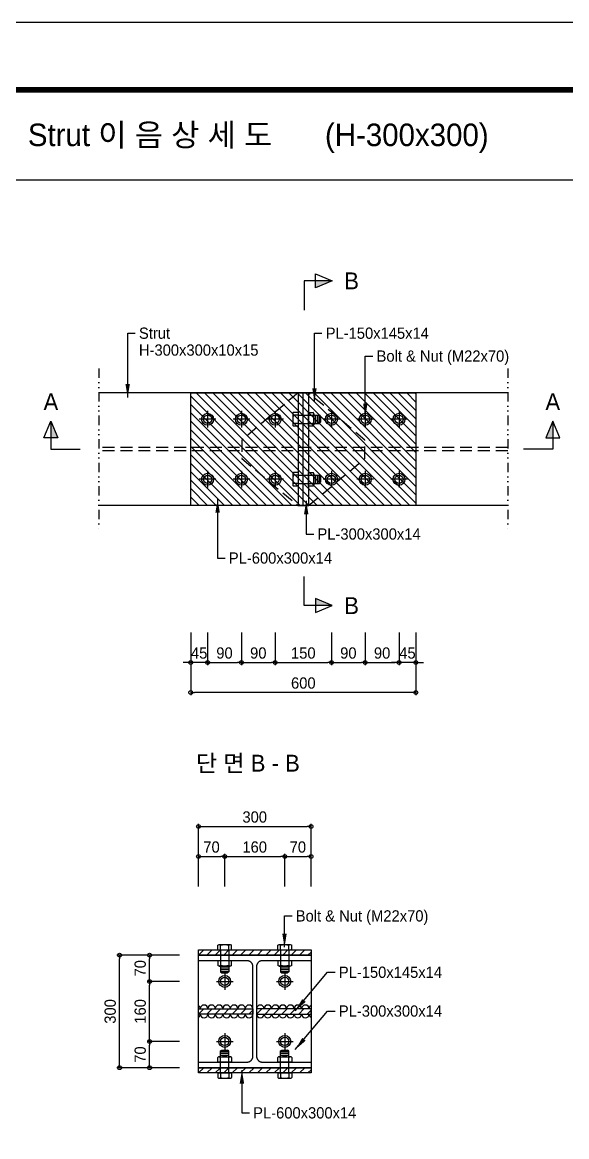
# Model space of a CAD drawing. Header units: millimetres. Extents: x 1073475 to 2890243, y -1340830 to -367733.
# Drawn here: x 2717696 to 2719147, y -370703 to -367733 of the extents above; entities that cross this region are included whole.
import ezdxf
from ezdxf.enums import TextEntityAlignment as Align

# ---------------------------------------------------------------- set-up
doc = ezdxf.new("R2010")
doc.units = ezdxf.units.MM
doc.header["$LTSCALE"] = 50
doc.header["$PDMODE"] = 3
doc.header["$PDSIZE"] = 100
doc.linetypes.add('DIVIDE', pattern=[1.25, 0.5, -0.25, 0, -0.25, 0, -0.25])
doc.linetypes.add('HIDDEN', pattern=[9.525, 6.35, -3.175])
doc.layers.get('Defpoints').update_dxf_attribs({"color": 151})
for name, color, linetype in [('11', 11, 'Continuous'), ('C-BN', 1, 'Continuous'), ('C-BOLT', 1, 'Continuous'), ('C-CEN-DI', 1, 'DIVIDE'), ('C-DIM', 7, 'Continuous'), ('C-li', 41, 'Continuous'), ('C-PILE', 3, 'Continuous'), ('C-PLATE', 135, 'Continuous'), ('C-ST-CEN', 1, 'HIDDEN'), ('C-STRUT', 3, 'Continuous'), ('C-TT', 9, 'Continuous'), ('C-WELDING', 41, 'Continuous'), ('C-단면', 7, 'Continuous'), ('TEX', 3, 'Continuous'), ('TEXT', 3, 'Continuous'), ('TITLE-2', 3, 'Continuous')]:
    doc.layers.add(name, color=color, linetype=linetype)
doc.styles.add('RXHG', font='arial.ttf')
doc.styles.add('돋움', font='')
doc.styles.get('돋움').set_extended_font_data('Dotum')
doc.dimstyles.new('SAM-LE-LE-상', dxfattribs={"dimscale": 0.1, "dimtxt": 300, "dimasz": 360, "dimexe": 70, "dimexo": 0, "dimgap": 100, "dimtad": 1, "dimdec": 0, "dimzin": 0, "dimdsep": 46, "dimlunit": 6, "dimtxsty": '돋움', "dimblk": 'NONE', "dimcen": 100, "dimclrd": 8, "dimclre": 8, "dimclrt": 256, "dimadec": 0, "dimazin": 0, "dimtfac": 1, "dimtdec": 0, "dimtix": 1, "dimtmove": 2, "dimatfit": 3, "dimfxl": 70, "dimtolj": 1, "dimtzin": 0, "dimlwd": -1, "dimlwe": -1, "dimarcsym": 0})
doc.dimstyles.new('SAM-상', dxfattribs={"dimscale": 0.1, "dimtxt": 300, "dimasz": 100, "dimexe": 70, "dimexo": 0, "dimgap": 100, "dimtad": 1, "dimdec": 0, "dimzin": 0, "dimdsep": 46, "dimlunit": 6, "dimtxsty": '돋움', "dimblk": 'ORIGIN', "dimcen": 100, "dimclrd": 8, "dimclre": 8, "dimclrt": 1, "dimadec": 0, "dimazin": 0, "dimtfac": 1, "dimtdec": 0, "dimtix": 1, "dimtmove": 2, "dimatfit": 3, "dimfxl": 70, "dimtolj": 1, "dimtzin": 0, "dimlwd": -1, "dimlwe": -1, "dimarcsym": 0})

# ---------------------------------------------------------------- blocks, each defined once
blk = doc.blocks.new('dbox')
at = {"layer": '11'}
blk.add_line((4288, 57600), (81088, 57600), dxfattribs=at)
at = {"layer": '11', "const_width": 150}
blk.add_lwpolyline([(81088, 1800), (4288, 1800), (4288, 57600), (81088, 57600)], close=True, dxfattribs=at)
at = {"layer": 'TEXT', "color": 7}
blk.add_line((0, 59400), (84100, 59400), dxfattribs=at)
at = {"layer": 'TEX', "color": 6, "linetype": 'Continuous', "style": 'RXHG', "width": 1}
for tag, p in [('일자', (76628, 15972)), ('축척', (76628, 13925)), ('설계번호', (76684, 12170))]:
    blk.add_attdef(tag, p, '', height=300, dxfattribs=at)
at = {"layer": 'TEX', "color": 7, "linetype": 'Continuous', "style": 'RXHG', "width": 1}
blk.add_attdef('파일명', (81840, 4453), '', height=300, rotation=90, dxfattribs=at)
at = {"layer": 'TEX', "linetype": 'Continuous', "style": 'RXHG', "width": 1}
for tag, p in [('도면명-1', (77799, 3389)), ('도면명-2', (77799, 2662))]:
    blk.add_attdef(tag, text='', height=400, dxfattribs=at).set_placement(p, align=Align.CENTER)
blk = doc.blocks.new('_Origin')
at = {"color": 0, "linetype": 'ByBlock', "lineweight": -2}
blk.add_line((0, 0), (-1, 0), dxfattribs=at)
blk.add_circle((0, 0), 0.5, dxfattribs=at)
blk = doc.blocks.new('*D346')
at = {"layer": 'C-DIM', "color": 8, "transparency": 16777216}
for p, q in [((2718699.9, -369359.5), (2718699.9, -369446.5)), ((2718744.9, -369359.5), (2718744.9, -369446.5)), ((2718689.9, -369439.5), (2718679.9, -369439.5)), ((2718744.9, -369439.5), (2718699.9, -369439.5)), ((2718754.9, -369439.5), (2718764.9, -369439.5))]:
    blk.add_line(p, q, dxfattribs=at)
at = {"layer": 'Defpoints', "color": 0, "transparency": 16777216}
for p in [(2718699.9, -369359.5), (2718744.9, -369359.5), (2718699.9, -369439.5)]:
    blk.add_point(p, dxfattribs=at)
at = {"layer": 'C-DIM', "color": 8, "transparency": 16777216, "xscale": 10, "yscale": 10, "zscale": 10}
blk.add_blockref('_Origin', (2718699.9, -369439.5), dxfattribs=at)
at = {"layer": 'C-DIM', "color": 8, "transparency": 16777216, "xscale": 10, "yscale": 10, "zscale": 10, "rotation": 180}
blk.add_blockref('_Origin', (2718744.9, -369439.5), dxfattribs=at)
at = {"layer": 'C-DIM', "color": 1, "transparency": 16777216, "insert": (2718722.4, -369414.4), "char_height": 30, "attachment_point": 5, "style": '돋움'}
blk.add_mtext('\\A1;45', dxfattribs=at)
blk = doc.blocks.new('*D347')
at = {"layer": 'C-DIM', "color": 8, "transparency": 16777216}
for p, q in [((2718144.9, -369359.5), (2718144.9, -369446.5)), ((2718189.9, -369359.5), (2718189.9, -369446.5)), ((2718134.9, -369439.5), (2718124.9, -369439.5)), ((2718189.9, -369439.5), (2718144.9, -369439.5)), ((2718199.9, -369439.5), (2718209.9, -369439.5))]:
    blk.add_line(p, q, dxfattribs=at)
at = {"layer": 'Defpoints', "color": 0, "transparency": 16777216}
for p in [(2718144.9, -369359.5), (2718189.9, -369359.5), (2718144.9, -369439.5)]:
    blk.add_point(p, dxfattribs=at)
at = {"layer": 'C-DIM', "color": 8, "transparency": 16777216, "xscale": 10, "yscale": 10, "zscale": 10}
blk.add_blockref('_Origin', (2718144.9, -369439.5), dxfattribs=at)
at = {"layer": 'C-DIM', "color": 8, "transparency": 16777216, "xscale": 10, "yscale": 10, "zscale": 10, "rotation": 180}
blk.add_blockref('_Origin', (2718189.9, -369439.5), dxfattribs=at)
at = {"layer": 'C-DIM', "color": 1, "transparency": 16777216, "insert": (2718167.4, -369414.4), "char_height": 30, "attachment_point": 5, "style": '돋움'}
blk.add_mtext('\\A1;45', dxfattribs=at)
blk = doc.blocks.new('*D348')
at = {"layer": 'C-DIM', "color": 8, "transparency": 16777216}
for p, q in [((2718144.9, -369439.5), (2718144.9, -369526.5)), ((2718744.9, -369439.5), (2718744.9, -369526.5)), ((2718734.9, -369519.5), (2718154.9, -369519.5))]:
    blk.add_line(p, q, dxfattribs=at)
at = {"layer": 'Defpoints', "color": 0, "transparency": 16777216}
for p in [(2718144.9, -369439.5), (2718744.9, -369439.5), (2718144.9, -369519.5)]:
    blk.add_point(p, dxfattribs=at)
at = {"layer": 'C-DIM', "color": 8, "transparency": 16777216, "xscale": 10, "yscale": 10, "zscale": 10, "rotation": 180}
blk.add_blockref('_Origin', (2718144.9, -369519.5), dxfattribs=at)
at = {"layer": 'C-DIM', "color": 8, "transparency": 16777216, "xscale": 10, "yscale": 10, "zscale": 10}
blk.add_blockref('_Origin', (2718744.9, -369519.5), dxfattribs=at)
at = {"layer": 'C-DIM', "color": 1, "transparency": 16777216, "insert": (2718444.9, -369494.4), "char_height": 30, "attachment_point": 5, "style": '돋움'}
blk.add_mtext('\\A1;600', dxfattribs=at)
blk = doc.blocks.new('*D349')
at = {"layer": 'C-DIM', "color": 8, "transparency": 16777216}
for p, q in [((2718189.9, -369359.5), (2718189.9, -369446.5)), ((2718279.9, -369359.5), (2718279.9, -369446.5)), ((2718199.9, -369439.5), (2718269.9, -369439.5))]:
    blk.add_line(p, q, dxfattribs=at)
at = {"layer": 'Defpoints', "color": 0, "transparency": 16777216}
for p in [(2718189.9, -369359.5), (2718279.9, -369359.5), (2718279.9, -369439.5)]:
    blk.add_point(p, dxfattribs=at)
at = {"layer": 'C-DIM', "color": 8, "transparency": 16777216, "xscale": 10, "yscale": 10, "zscale": 10, "rotation": 180}
blk.add_blockref('_Origin', (2718189.9, -369439.5), dxfattribs=at)
at = {"layer": 'C-DIM', "color": 8, "transparency": 16777216, "xscale": 10, "yscale": 10, "zscale": 10}
blk.add_blockref('_Origin', (2718279.9, -369439.5), dxfattribs=at)
at = {"layer": 'C-DIM', "color": 1, "transparency": 16777216, "insert": (2718234.9, -369414.4), "char_height": 30, "attachment_point": 5, "style": '돋움'}
blk.add_mtext('\\A1;90', dxfattribs=at)
blk = doc.blocks.new('*D350')
at = {"layer": 'C-DIM', "color": 8, "transparency": 16777216}
for p, q in [((2718279.9, -369359.5), (2718279.9, -369446.5)), ((2718369.9, -369359.5), (2718369.9, -369446.5)), ((2718289.9, -369439.5), (2718359.9, -369439.5))]:
    blk.add_line(p, q, dxfattribs=at)
at = {"layer": 'Defpoints', "color": 0, "transparency": 16777216}
for p in [(2718279.9, -369359.5), (2718369.9, -369359.5), (2718369.9, -369439.5)]:
    blk.add_point(p, dxfattribs=at)
at = {"layer": 'C-DIM', "color": 8, "transparency": 16777216, "xscale": 10, "yscale": 10, "zscale": 10, "rotation": 180}
blk.add_blockref('_Origin', (2718279.9, -369439.5), dxfattribs=at)
at = {"layer": 'C-DIM', "color": 8, "transparency": 16777216, "xscale": 10, "yscale": 10, "zscale": 10}
blk.add_blockref('_Origin', (2718369.9, -369439.5), dxfattribs=at)
at = {"layer": 'C-DIM', "color": 1, "transparency": 16777216, "insert": (2718324.9, -369414.4), "char_height": 30, "attachment_point": 5, "style": '돋움'}
blk.add_mtext('\\A1;90', dxfattribs=at)
blk = doc.blocks.new('*D351')
at = {"layer": 'C-DIM', "color": 8, "transparency": 16777216}
for p, q in [((2718369.9, -369359.5), (2718369.9, -369446.5)), ((2718519.9, -369359.5), (2718519.9, -369446.5)), ((2718379.9, -369439.5), (2718509.9, -369439.5))]:
    blk.add_line(p, q, dxfattribs=at)
at = {"layer": 'Defpoints', "color": 0, "transparency": 16777216}
for p in [(2718369.9, -369359.5), (2718519.9, -369359.5), (2718519.9, -369439.5)]:
    blk.add_point(p, dxfattribs=at)
at = {"layer": 'C-DIM', "color": 8, "transparency": 16777216, "xscale": 10, "yscale": 10, "zscale": 10, "rotation": 180}
blk.add_blockref('_Origin', (2718369.9, -369439.5), dxfattribs=at)
at = {"layer": 'C-DIM', "color": 8, "transparency": 16777216, "xscale": 10, "yscale": 10, "zscale": 10}
blk.add_blockref('_Origin', (2718519.9, -369439.5), dxfattribs=at)
at = {"layer": 'C-DIM', "color": 1, "transparency": 16777216, "insert": (2718444.9, -369414.4), "char_height": 30, "attachment_point": 5, "style": '돋움'}
blk.add_mtext('\\A1;150', dxfattribs=at)
blk = doc.blocks.new('*D352')
at = {"layer": 'C-DIM', "color": 8, "transparency": 16777216}
for p, q in [((2718519.9, -369359.5), (2718519.9, -369446.5)), ((2718609.9, -369359.5), (2718609.9, -369446.5)), ((2718529.9, -369439.5), (2718599.9, -369439.5))]:
    blk.add_line(p, q, dxfattribs=at)
at = {"layer": 'Defpoints', "color": 0, "transparency": 16777216}
for p in [(2718519.9, -369359.5), (2718609.9, -369359.5), (2718609.9, -369439.5)]:
    blk.add_point(p, dxfattribs=at)
at = {"layer": 'C-DIM', "color": 8, "transparency": 16777216, "xscale": 10, "yscale": 10, "zscale": 10, "rotation": 180}
blk.add_blockref('_Origin', (2718519.9, -369439.5), dxfattribs=at)
at = {"layer": 'C-DIM', "color": 8, "transparency": 16777216, "xscale": 10, "yscale": 10, "zscale": 10}
blk.add_blockref('_Origin', (2718609.9, -369439.5), dxfattribs=at)
at = {"layer": 'C-DIM', "color": 1, "transparency": 16777216, "insert": (2718564.9, -369414.4), "char_height": 30, "attachment_point": 5, "style": '돋움'}
blk.add_mtext('\\A1;90', dxfattribs=at)
blk = doc.blocks.new('*D353')
at = {"layer": 'C-DIM', "color": 8, "transparency": 16777216}
for p, q in [((2718609.9, -369359.5), (2718609.9, -369446.5)), ((2718699.9, -369359.5), (2718699.9, -369446.5)), ((2718619.9, -369439.5), (2718689.9, -369439.5))]:
    blk.add_line(p, q, dxfattribs=at)
at = {"layer": 'Defpoints', "color": 0, "transparency": 16777216}
for p in [(2718609.9, -369359.5), (2718699.9, -369359.5), (2718699.9, -369439.5)]:
    blk.add_point(p, dxfattribs=at)
at = {"layer": 'C-DIM', "color": 8, "transparency": 16777216, "xscale": 10, "yscale": 10, "zscale": 10, "rotation": 180}
blk.add_blockref('_Origin', (2718609.9, -369439.5), dxfattribs=at)
at = {"layer": 'C-DIM', "color": 8, "transparency": 16777216, "xscale": 10, "yscale": 10, "zscale": 10}
blk.add_blockref('_Origin', (2718699.9, -369439.5), dxfattribs=at)
at = {"layer": 'C-DIM', "color": 1, "transparency": 16777216, "insert": (2718654.9, -369414.4), "char_height": 30, "attachment_point": 5, "style": '돋움'}
blk.add_mtext('\\A1;90', dxfattribs=at)
blk = doc.blocks.new('A$C1F5C7D38')
at = {"layer": 'C-BN'}
for p, q in [((-14.1, 14.7), (-14.1, -14.8)), ((0, 10.9), (-14.1, 10.9)), ((0, 18.4), (-12.3, 18.4)), ((0, 18.4), (0, -18.4)), ((28, -18.6), (28, 18.4)), ((28, 18.4), (40.3, 18.4)), ((28, 10.9), (57.5, 10.9)), ((42.1, 14.7), (42.1, -14.8)), ((46.5, 10.9), (46.5, -11.1)), ((51.5, 10.9), (51.5, -11.1)), ((56.5, 10.9), (56.5, -11.1)), ((57.5, 10.9), (60, 7.4)), ((60, 7.4), (60, -7.6)), ((0, -11.1), (-14.1, -11.1)), ((0, -18.6), (-12.3, -18.6)), ((0, -18.6), (0, -16.4)), ((28, -11.1), (57.5, -11.1)), ((40.3, -18.6), (28, -18.6)), ((57.5, -11.1), (60, -7.6))]:
    blk.add_line(p, q, dxfattribs=at)
at = {"layer": 'C-BN', "linetype": 'HIDDEN', "ltscale": 0.5}
for p, q in [((0, 10.9), (28, 10.9)), ((0, -11.1), (28, -11.1))]:
    blk.add_line(p, q, dxfattribs=at)
at = {"layer": 'C-BN'}
for centre, radius, start, end in [((-9.2, 14.7), 4.82, 128.9483, 231.0517), ((20.6, -0.1), 34.7, 161.5074, 198.4926), ((37.2, 14.7), 4.82, 308.9483, 51.0517), ((7.4, -0.1), 34.7, 341.5074, 18.4926), ((-9.2, -14.8), 4.82, 128.9483, 231.0517), ((37.2, -14.8), 4.82, 308.9483, 51.0517)]:
    blk.add_arc(centre, radius, start, end, dxfattribs=at)
blk = doc.blocks.new('*D354')
at = {"layer": 'C-DIM', "color": 8, "transparency": 16777216}
for p, q in [((2718165.4, -370036.5), (2718165.4, -369949.5)), ((2718175.4, -369956.5), (2718225.4, -369956.5)), ((2718235.4, -370036.5), (2718235.4, -369949.5))]:
    blk.add_line(p, q, dxfattribs=at)
at = {"layer": 'Defpoints', "color": 0, "transparency": 16777216}
for p in [(2718235.4, -369956.5), (2718165.4, -370036.5), (2718235.4, -370036.5)]:
    blk.add_point(p, dxfattribs=at)
at = {"layer": 'C-DIM', "color": 8, "transparency": 16777216, "xscale": 10, "yscale": 10, "zscale": 10, "rotation": 180}
blk.add_blockref('_Origin', (2718165.4, -369956.5), dxfattribs=at)
at = {"layer": 'C-DIM', "color": 8, "transparency": 16777216, "xscale": 10, "yscale": 10, "zscale": 10}
blk.add_blockref('_Origin', (2718235.4, -369956.5), dxfattribs=at)
at = {"layer": 'C-DIM', "color": 1, "transparency": 16777216, "insert": (2718200.4, -369931.5), "char_height": 30, "attachment_point": 5, "style": '돋움'}
blk.add_mtext('\\A1;70', dxfattribs=at)
blk = doc.blocks.new('*D355')
at = {"layer": 'C-DIM', "color": 8, "transparency": 16777216}
for p, q in [((2718235.4, -370036.5), (2718235.4, -369949.5)), ((2718245.4, -369956.5), (2718385.4, -369956.5)), ((2718395.4, -370036.5), (2718395.4, -369949.5))]:
    blk.add_line(p, q, dxfattribs=at)
at = {"layer": 'Defpoints', "color": 0, "transparency": 16777216}
for p in [(2718395.4, -369956.5), (2718235.4, -370036.5), (2718395.4, -370036.5)]:
    blk.add_point(p, dxfattribs=at)
at = {"layer": 'C-DIM', "color": 8, "transparency": 16777216, "xscale": 10, "yscale": 10, "zscale": 10, "rotation": 180}
blk.add_blockref('_Origin', (2718235.4, -369956.5), dxfattribs=at)
at = {"layer": 'C-DIM', "color": 8, "transparency": 16777216, "xscale": 10, "yscale": 10, "zscale": 10}
blk.add_blockref('_Origin', (2718395.4, -369956.5), dxfattribs=at)
at = {"layer": 'C-DIM', "color": 1, "transparency": 16777216, "insert": (2718315.4, -369931.5), "char_height": 30, "attachment_point": 5, "style": '돋움'}
blk.add_mtext('\\A1;160', dxfattribs=at)
blk = doc.blocks.new('*D356')
at = {"layer": 'C-DIM', "color": 8, "transparency": 16777216}
for p, q in [((2718395.4, -370036.5), (2718395.4, -369949.5)), ((2718405.4, -369956.5), (2718455.4, -369956.5)), ((2718465.4, -370036.5), (2718465.4, -369949.5))]:
    blk.add_line(p, q, dxfattribs=at)
at = {"layer": 'Defpoints', "color": 0, "transparency": 16777216}
for p in [(2718465.4, -369956.5), (2718395.4, -370036.5), (2718465.4, -370036.5)]:
    blk.add_point(p, dxfattribs=at)
at = {"layer": 'C-DIM', "color": 8, "transparency": 16777216, "xscale": 10, "yscale": 10, "zscale": 10, "rotation": 180}
blk.add_blockref('_Origin', (2718395.4, -369956.5), dxfattribs=at)
at = {"layer": 'C-DIM', "color": 8, "transparency": 16777216, "xscale": 10, "yscale": 10, "zscale": 10}
blk.add_blockref('_Origin', (2718465.4, -369956.5), dxfattribs=at)
at = {"layer": 'C-DIM', "color": 1, "transparency": 16777216, "insert": (2718430.4, -369931.5), "char_height": 30, "attachment_point": 5, "style": '돋움'}
blk.add_mtext('\\A1;70', dxfattribs=at)
blk = doc.blocks.new('*D357')
at = {"layer": 'C-DIM', "color": 8, "transparency": 16777216}
for p, q in [((2718165.4, -369956.5), (2718165.4, -369869.5)), ((2718175.4, -369876.5), (2718455.4, -369876.5)), ((2718465.4, -369956.5), (2718465.4, -369869.5))]:
    blk.add_line(p, q, dxfattribs=at)
at = {"layer": 'Defpoints', "color": 0, "transparency": 16777216}
for p in [(2718465.4, -369876.5), (2718165.4, -369956.5), (2718465.4, -369956.5)]:
    blk.add_point(p, dxfattribs=at)
at = {"layer": 'C-DIM', "color": 8, "transparency": 16777216, "xscale": 10, "yscale": 10, "zscale": 10, "rotation": 180}
blk.add_blockref('_Origin', (2718165.4, -369876.5), dxfattribs=at)
at = {"layer": 'C-DIM', "color": 8, "transparency": 16777216, "xscale": 10, "yscale": 10, "zscale": 10}
blk.add_blockref('_Origin', (2718465.4, -369876.5), dxfattribs=at)
at = {"layer": 'C-DIM', "color": 1, "transparency": 16777216, "insert": (2718315.4, -369851.5), "char_height": 30, "attachment_point": 5, "style": '돋움'}
blk.add_mtext('\\A1;300', dxfattribs=at)
blk = doc.blocks.new('A$C4D603F2C')
at = {"layer": 'C-BN'}
for p, q in [((-18.5, 0), (-18.5, 12.3)), ((-18.5, 0), (-16.3, 0)), ((18.5, 0), (-18.3, 0)), ((14.8, 14.1), (-14.8, 14.1)), ((-11, 0), (-11, 14.1)), ((11, 0), (11, 14.1)), ((18.5, 0), (18.5, 12.3)), ((-18.5, -29), (18.5, -29)), ((-18.5, -41.3), (-18.5, -29)), ((-11, -29), (-11, -58.5)), ((11, -29), (11, -58.5)), ((18.5, -29), (18.5, -41.3)), ((14.8, -43.1), (-14.8, -43.1)), ((11, -47.5), (-11, -47.5)), ((11, -52.5), (-11, -52.5)), ((11, -57.5), (-11, -57.5)), ((-11, -58.5), (-7.5, -61)), ((11, -58.5), (7.5, -61)), ((7.5, -61), (-7.5, -61))]:
    blk.add_line(p, q, dxfattribs=at)
at = {"layer": 'C-BN', "linetype": 'HIDDEN', "ltscale": 0.5}
for p, q in [((-11, 0), (-11, -29)), ((11, 0), (11, -29))]:
    blk.add_line(p, q, dxfattribs=at)
at = {"layer": 'C-BN'}
for centre, radius, start, end in [((-14.8, 9.2), 4.82, 38.9483, 141.0517), ((0, -20.6), 34.7, 71.5074, 108.4926), ((14.8, 9.2), 4.82, 38.9483, 141.0517), ((-14.8, -38.2), 4.82, 218.9483, 321.0517), ((0, -8.4), 34.7, 251.5074, 288.4926), ((14.8, -38.2), 4.82, 218.9483, 321.0517)]:
    blk.add_arc(centre, radius, start, end, dxfattribs=at)
blk = doc.blocks.new('_None')
blk = doc.blocks.new('*D377')
at = {"layer": 'C-DIM', "color": 8, "transparency": 16777216}
for p, q in [((2718115.4, -370449.5), (2718028.4, -370449.5)), ((2718035.4, -370509.5), (2718035.4, -370459.5)), ((2718115.4, -370519.5), (2718028.4, -370519.5))]:
    blk.add_line(p, q, dxfattribs=at)
at = {"layer": 'Defpoints', "color": 0, "transparency": 16777216}
for p in [(2718035.4, -370449.5), (2718115.4, -370449.5), (2718115.4, -370519.5)]:
    blk.add_point(p, dxfattribs=at)
at = {"layer": 'C-DIM', "color": 8, "transparency": 16777216, "xscale": 10, "yscale": 10, "zscale": 10}
for p, rotation in [((2718035.4, -370449.5), 90), ((2718035.4, -370519.5), 270)]:
    blk.add_blockref('_Origin', p, dxfattribs=dict(at, rotation=rotation))
at = {"layer": 'C-DIM', "color": 1, "transparency": 16777216, "insert": (2718010.4, -370484.5), "char_height": 30, "attachment_point": 5, "rotation": 90, "style": '돋움'}
blk.add_mtext('\\A1;70', dxfattribs=at)
blk = doc.blocks.new('*D378')
at = {"layer": 'C-DIM', "color": 8, "transparency": 16777216}
for p, q in [((2718115.4, -370289.5), (2718028.4, -370289.5)), ((2718035.4, -370439.5), (2718035.4, -370299.5)), ((2718115.4, -370449.5), (2718028.4, -370449.5))]:
    blk.add_line(p, q, dxfattribs=at)
at = {"layer": 'Defpoints', "color": 0, "transparency": 16777216}
for p in [(2718035.4, -370289.5), (2718115.4, -370289.5), (2718115.4, -370449.5)]:
    blk.add_point(p, dxfattribs=at)
at = {"layer": 'C-DIM', "color": 8, "transparency": 16777216, "xscale": 10, "yscale": 10, "zscale": 10}
for p, rotation in [((2718035.4, -370289.5), 90), ((2718035.4, -370449.5), 270)]:
    blk.add_blockref('_Origin', p, dxfattribs=dict(at, rotation=rotation))
at = {"layer": 'C-DIM', "color": 1, "transparency": 16777216, "insert": (2718010.4, -370369.5), "char_height": 30, "attachment_point": 5, "rotation": 90, "style": '돋움'}
blk.add_mtext('\\A1;160', dxfattribs=at)
blk = doc.blocks.new('*D379')
at = {"layer": 'C-DIM', "color": 8, "transparency": 16777216}
for p, q in [((2718115.4, -370219.5), (2718028.4, -370219.5)), ((2718035.4, -370279.5), (2718035.4, -370229.5)), ((2718115.4, -370289.5), (2718028.4, -370289.5))]:
    blk.add_line(p, q, dxfattribs=at)
at = {"layer": 'Defpoints', "color": 0, "transparency": 16777216}
for p in [(2718035.4, -370219.5), (2718115.4, -370219.5), (2718115.4, -370289.5)]:
    blk.add_point(p, dxfattribs=at)
at = {"layer": 'C-DIM', "color": 8, "transparency": 16777216, "xscale": 10, "yscale": 10, "zscale": 10}
for p, rotation in [((2718035.4, -370219.5), 90), ((2718035.4, -370289.5), 270)]:
    blk.add_blockref('_Origin', p, dxfattribs=dict(at, rotation=rotation))
at = {"layer": 'C-DIM', "color": 1, "transparency": 16777216, "insert": (2718010.4, -370254.5), "char_height": 30, "attachment_point": 5, "rotation": 90, "style": '돋움'}
blk.add_mtext('\\A1;70', dxfattribs=at)
blk = doc.blocks.new('*D380')
at = {"layer": 'C-DIM', "color": 8, "transparency": 16777216}
for p, q in [((2718035.4, -370219.5), (2717948.4, -370219.5)), ((2717955.4, -370509.5), (2717955.4, -370229.5)), ((2718035.4, -370519.5), (2717948.4, -370519.5))]:
    blk.add_line(p, q, dxfattribs=at)
at = {"layer": 'Defpoints', "color": 0, "transparency": 16777216}
for p in [(2717955.4, -370219.5), (2718035.4, -370219.5), (2718035.4, -370519.5)]:
    blk.add_point(p, dxfattribs=at)
at = {"layer": 'C-DIM', "color": 8, "transparency": 16777216, "xscale": 10, "yscale": 10, "zscale": 10}
for p, rotation in [((2717955.4, -370219.5), 90), ((2717955.4, -370519.5), 270)]:
    blk.add_blockref('_Origin', p, dxfattribs=dict(at, rotation=rotation))
at = {"layer": 'C-DIM', "color": 1, "transparency": 16777216, "insert": (2717930.4, -370369.5), "char_height": 30, "attachment_point": 5, "rotation": 90, "style": '돋움'}
blk.add_mtext('\\A1;300', dxfattribs=at)

msp = doc.modelspace()

# ---------------------------------------------------------------- hatches: boundary and pattern name
at = {"layer": 'C-PLATE'}
h = msp.add_hatch(dxfattribs=at)
h.set_pattern_fill('ANSI31', color=256, scale=5, angle=-90, style=0)
h.set_pattern_definition([(315, (2718144.912, -369021.067), (11.22532, 11.22532), [])])
h.paths.add_polyline_path([(2718744.9, -368721.1), (2718744.9, -369021.1), (2718144.9, -369021.1), (2718144.9, -368721.1)])
h = msp.add_hatch(dxfattribs=at)
h.set_pattern_fill('ANSI31', color=256, scale=5, style=0)
h.set_pattern_definition([(45, (2718165.382, -370219.53), (-11.2253, 11.2253), [])])
h.paths.add_polyline_path([(2718165.4, -370205.5), (2718465.4, -370205.5), (2718465.4, -370219.5), (2718165.4, -370219.5)])
h = msp.add_hatch(dxfattribs=at)
h.set_pattern_fill('ANSI31', color=256, scale=5, angle=180, style=0)
h.set_pattern_definition([(225, (2718165.382, -370376.53), (11.2253, -11.2253), [])])
h.paths.add_polyline_path([(2718310.4, -370376.5), (2718165.4, -370376.5), (2718165.4, -370362.5), (2718310.4, -370362.5)])
h = msp.add_hatch(dxfattribs=at)
h.set_pattern_fill('ANSI31', color=256, scale=5, angle=180, style=0)
h.set_pattern_definition([(225, (2718320.382, -370376.53), (11.2253, -11.2253), [])])
h.paths.add_polyline_path([(2718320.4, -370376.5), (2718465.4, -370376.5), (2718465.4, -370362.5), (2718320.4, -370362.5)])
h = msp.add_hatch(dxfattribs=at)
h.set_pattern_fill('ANSI31', color=256, scale=5, style=0)
h.set_pattern_definition([(45, (2718165.382, -370533.53), (-11.2253, 11.2253), [])])
h.paths.add_polyline_path([(2718165.4, -370519.5), (2718465.4, -370519.5), (2718465.4, -370533.5), (2718165.4, -370533.5)])
at = {"layer": 'C-단면'}
for points in [[(2718522.2, -368422.3), (2718477, -368422.3), (2718477, -368441)], [(2717772.3, -368795.9), (2717772.3, -368841.1), (2717791, -368841.1)], [(2719109.6, -368795.9), (2719109.6, -368841.1), (2719091, -368841.1)], [(2718522.2, -369287.9), (2718477, -369287.9), (2718477, -369269.3)]]:
    msp.add_hatch(color=256, dxfattribs=at).paths.add_polyline_path(points)

# ---------------------------------------------------------------- linework, layer by layer
at = {"layer": 'C-BOLT'}
for p, q in [((2718189.9, -368768.9), (2718189.9, -368813.3)), ((2718279.9, -368768.9), (2718279.9, -368813.3)), ((2718369.9, -368768.9), (2718369.9, -368813.3)), ((2718519.9, -368768.9), (2718519.9, -368813.3)), ((2718609.9, -368768.9), (2718609.9, -368813.3)), ((2718699.9, -368768.9), (2718699.9, -368813.3)), ((2718212.1, -368791.1), (2718167.7, -368791.1)), ((2718302.1, -368791.1), (2718257.7, -368791.1)), ((2718392.1, -368791.1), (2718347.7, -368791.1)), ((2718542.1, -368791.1), (2718497.7, -368791.1)), ((2718632.1, -368791.1), (2718587.7, -368791.1)), ((2718722.1, -368791.1), (2718677.7, -368791.1)), ((2718212.1, -368951.1), (2718167.7, -368951.1)), ((2718189.9, -368928.9), (2718189.9, -368973.3)), ((2718302.1, -368951.1), (2718257.7, -368951.1)), ((2718279.9, -368928.9), (2718279.9, -368973.3)), ((2718392.1, -368951.1), (2718347.7, -368951.1)), ((2718369.9, -368928.9), (2718369.9, -368973.3)), ((2718542.1, -368951.1), (2718497.7, -368951.1)), ((2718519.9, -368928.9), (2718519.9, -368973.3)), ((2718632.1, -368951.1), (2718587.7, -368951.1)), ((2718609.9, -368928.9), (2718609.9, -368973.3)), ((2718722.1, -368951.1), (2718677.7, -368951.1)), ((2718699.9, -368928.9), (2718699.9, -368973.3)), ((2718213.2, -370289.5), (2718257.6, -370289.5)), ((2718235.4, -370267.3), (2718235.4, -370311.7)), ((2718373.2, -370289.5), (2718417.6, -370289.5)), ((2718395.4, -370267.3), (2718395.4, -370311.7)), ((2718235.4, -370427.3), (2718235.4, -370471.7)), ((2718395.4, -370427.3), (2718395.4, -370471.7)), ((2718213.2, -370449.5), (2718257.6, -370449.5)), ((2718373.2, -370449.5), (2718417.6, -370449.5))]:
    msp.add_line(p, q, dxfattribs=at)
for centre, radius in [((2718189.9, -368791.1), 15.9), ((2718279.9, -368791.1), 15.9), ((2718369.9, -368791.1), 15.9), ((2718519.9, -368791.1), 15.9), ((2718609.9, -368791.1), 15.9), ((2718699.9, -368791.1), 15.9), ((2718189.9, -368791.1), 11), ((2718279.9, -368791.1), 11), ((2718369.9, -368791.1), 11), ((2718519.9, -368791.1), 11), ((2718609.9, -368791.1), 11), ((2718699.9, -368791.1), 11), ((2718189.9, -368951.1), 15.9), ((2718189.9, -368951.1), 11), ((2718279.9, -368951.1), 15.9), ((2718279.9, -368951.1), 11), ((2718369.9, -368951.1), 15.9), ((2718369.9, -368951.1), 11), ((2718519.9, -368951.1), 15.9), ((2718519.9, -368951.1), 11), ((2718609.9, -368951.1), 15.9), ((2718609.9, -368951.1), 11), ((2718699.9, -368951.1), 15.9), ((2718699.9, -368951.1), 11), ((2718235.4, -370289.5), 15.9), ((2718235.4, -370289.5), 11), ((2718395.4, -370289.5), 15.9), ((2718395.4, -370289.5), 11), ((2718235.4, -370449.5), 15.9), ((2718235.4, -370449.5), 11), ((2718395.4, -370449.5), 15.9), ((2718395.4, -370449.5), 11)]:
    msp.add_circle(centre, radius, dxfattribs=at)
at = {"layer": 'C-CEN-DI', "linetype": 'DIVIDE'}
for p, q in [((2717900.2, -368656.1), (2717900.2, -369086)), ((2718989.6, -368656.1), (2718989.6, -369086))]:
    msp.add_line(p, q, dxfattribs=at)
at = {"layer": 'C-li'}
msp.add_line((2714061.6, -368153.1), (2721100.3, -368153.1), dxfattribs=at)
at = {"layer": 'C-PILE', "linetype": 'HIDDEN'}
msp.add_lwpolyline([(2718320.4, -370489.5, 0.414214), (2718335.4, -370504.5), (2718465.4, -370504.5), (2718465.4, -370519.5), (2718165.4, -370519.5), (2718165.4, -370504.5), (2718295.4, -370504.5, 0.414214), (2718310.4, -370489.5), (2718310.4, -370249.5, 0.414214), (2718295.4, -370234.5), (2718165.4, -370234.5), (2718165.4, -370219.5), (2718465.4, -370219.5), (2718465.4, -370234.5), (2718335.4, -370234.5, 0.414214), (2718320.4, -370249.5)], format="xyb", close=True, dxfattribs=at)
at = {"layer": 'C-PLATE'}
for points in [[(2718744.9, -368721.1), (2718744.9, -369021.1), (2718144.9, -369021.1), (2718144.9, -368721.1)], [(2718165.4, -370205.5), (2718465.4, -370205.5), (2718465.4, -370219.5), (2718165.4, -370219.5)], [(2718165.4, -370219.5), (2718465.4, -370219.5), (2718465.4, -370519.5), (2718165.4, -370519.5)], [(2718310.4, -370376.5), (2718165.4, -370376.5), (2718165.4, -370362.5), (2718310.4, -370362.5)], [(2718320.4, -370376.5), (2718465.4, -370376.5), (2718465.4, -370362.5), (2718320.4, -370362.5)], [(2718165.4, -370519.5), (2718465.4, -370519.5), (2718465.4, -370533.5), (2718165.4, -370533.5)]]:
    msp.add_lwpolyline(points, close=True, dxfattribs=at)
at = {"layer": 'C-PLATE', "linetype": 'HIDDEN'}
for points in [[(2718444.9, -368721.1), (2718430.9, -368721.1), (2718430.9, -369021.1), (2718444.9, -369021.1)], [(2718444.9, -368721.1), (2718458.9, -368721.1), (2718458.9, -369021.1), (2718444.9, -369021.1)]]:
    msp.add_lwpolyline(points, close=True, dxfattribs=at)
at = {"layer": 'C-ST-CEN', "ltscale": 0.1}
for p, q in [((2718989.6, -368866.6), (2717900.2, -368866.6)), ((2718989.6, -368875.6), (2717900.2, -368875.6))]:
    msp.add_line(p, q, dxfattribs=at)
msp.add_lwpolyline([(2718280.9, -368846.6), (2718280.9, -368895.6), (2718430.9, -369021.1), (2718458.9, -369021.1), (2718608.9, -368895.6), (2718608.9, -368846.6), (2718458.9, -368721.1), (2718430.9, -368721.1)], close=True, dxfattribs=at)
at = {"layer": 'C-STRUT'}
for p, q in [((2718989.6, -368721.1), (2717900.2, -368721.1)), ((2718989.6, -369021.1), (2717900.2, -369021.1))]:
    msp.add_line(p, q, dxfattribs=at)
at = {"layer": 'C-WELDING'}
for centre, start, end in [((2718180.4, -370362.5), 0, 180), ((2718200.4, -370362.5), 0, 180), ((2718220.4, -370362.5), 0, 180), ((2718240.4, -370362.5), 0, 180), ((2718260.4, -370362.5), 0, 180), ((2718280.4, -370362.5), 0, 180), ((2718300.4, -370362.5), 0, 180), ((2718330.4, -370362.5), 0, 180), ((2718350.4, -370362.5), 0, 180), ((2718370.4, -370362.5), 0, 180), ((2718390.4, -370362.5), 0, 180), ((2718410.4, -370362.5), 0, 180), ((2718430.4, -370362.5), 0, 180), ((2718450.4, -370362.5), 0, 180), ((2718160.4, -370362.5), 0, 60), ((2718160.4, -370376.5), 300, 0), ((2718180.4, -370376.5), 180, 0), ((2718200.4, -370376.5), 180, 0), ((2718220.4, -370376.5), 180, 0), ((2718240.4, -370376.5), 180, 0), ((2718260.4, -370376.5), 180, 0), ((2718280.4, -370376.5), 180, 0), ((2718300.4, -370376.5), 180, 0), ((2718330.4, -370376.5), 180, 0), ((2718350.4, -370376.5), 180, 0), ((2718370.4, -370376.5), 180, 0), ((2718390.4, -370376.5), 180, 0), ((2718410.4, -370376.5), 180, 0), ((2718430.4, -370376.5), 180, 0), ((2718450.4, -370376.5), 180, 0), ((2718470.4, -370362.5), 120, 180), ((2718470.4, -370376.5), 180, 240)]:
    msp.add_arc(centre, 10, start, end, dxfattribs=at)
at = {"layer": 'C-단면'}
for points in [[(2718522.2, -368422.3), (2718477, -368441), (2718477, -368403.6)], [(2717772.3, -368795.9), (2717791, -368841.1), (2717753.7, -368841.1)], [(2719109.6, -368795.9), (2719091, -368841.1), (2719128.3, -368841.1)], [(2718522.2, -369287.9), (2718477, -369269.3), (2718477, -369306.6)]]:
    msp.add_lwpolyline(points, close=True, dxfattribs=at)
for points in [[(2718522.2, -368422.3), (2718447, -368422.3), (2718447, -368500.2)], [(2717772.3, -368795.9), (2717772.3, -368871.1), (2717850.2, -368871.1)], [(2719109.6, -368795.9), (2719109.6, -368871.1), (2719031.7, -368871.1)], [(2718522.2, -369287.9), (2718447, -369287.9), (2718447, -369210)]]:
    msp.add_lwpolyline(points, dxfattribs=at)

# ---------------------------------------------------------------- block references
at = {"xscale": 0.1, "yscale": 0.1, "zscale": 0.1}
msp.add_blockref('dbox', (2713632.7, -373673.1), dxfattribs=at)
for p in [(2718430.9, -368791.1), (2718430.9, -368951.1)]:
    msp.add_blockref('A$C1F5C7D38', p)
at = {"xscale": -1}
for p in [(2718235.4, -370205.5), (2718395.4, -370205.5)]:
    msp.add_blockref('A$C4D603F2C', p, dxfattribs=at)
at = {"rotation": 180}
for p in [(2718235.4, -370533.5), (2718395.4, -370533.5)]:
    msp.add_blockref('A$C4D603F2C', p, dxfattribs=at)

# ---------------------------------------------------------------- texts
at = {"layer": 'C-DIM', "color": 1, "style": '돋움'}
for s, p in [('Strut', (2718006.9, -368561.7)), ('PL-150x145x14', (2718504.6, -368561.7)), ('H-300x300x10x15', (2718006.9, -368606.7)), ('Bolt & Nut (M22x70)', (2718640.1, -368622.7)), ('PL-300x300x14', (2718482.6, -369097)), ('PL-600x300x14', (2718246.5, -369161)), ('Bolt & Nut (M22x70)', (2718424.8, -370114.9)), ('PL-150x145x14', (2718539.6, -370265.1)), ('PL-300x300x14', (2718539.6, -370368.5)), ('PL-600x300x14', (2718311.3, -370639.9))]:
    msp.add_text(s, height=30, dxfattribs=at).set_placement(p, align=Align.MIDDLE_LEFT)
at = {"layer": 'C-TT', "style": '돋움'}
msp.add_text('단 면 B - B', height=45, dxfattribs=at).set_placement((2718297.3, -369706.7), align=Align.MIDDLE)
at = {"layer": 'C-단면', "style": '돋움'}
for s, p in [('B', (2718573.6, -368422.3)), ('A', (2717772.3, -368744.4)), ('A', (2719109.6, -368744.4)), ('B', (2718573.6, -369287.9))]:
    msp.add_text(s, height=45, dxfattribs=at).set_placement(p, align=Align.MIDDLE)
at = {"layer": 'TITLE-2', "style": '돋움'}
for s, p in [('Strut 이 음 상 세 도', (2717710.9, -368033.1)), ('(H-300x300)', (2718502.5, -368033.1))]:
    msp.add_text(s, height=60, dxfattribs=at).set_placement(p, align=Align.MIDDLE_LEFT)

# ---------------------------------------------------------------- dimensions: what is measured, and where the dimension line sits
at = {"layer": 'C-DIM'}
for base, p1, p2, picture, middle in [((2718144.9, -369439.5), (2718189.9, -369359.5), (2718144.9, -369359.5), '*D347', (2718167.4, -369414.4)), ((2718279.9, -369439.5), (2718189.9, -369359.5), (2718279.9, -369359.5), '*D349', (2718234.9, -369414.4)), ((2718369.9, -369439.5), (2718279.9, -369359.5), (2718369.9, -369359.5), '*D350', (2718324.9, -369414.4)), ((2718519.9, -369439.5), (2718369.9, -369359.5), (2718519.9, -369359.5), '*D351', (2718444.9, -369414.4)), ((2718609.9, -369439.5), (2718519.9, -369359.5), (2718609.9, -369359.5), '*D352', (2718564.9, -369414.4)), ((2718699.9, -369439.5), (2718609.9, -369359.5), (2718699.9, -369359.5), '*D353', (2718654.9, -369414.4)), ((2718699.9, -369439.5), (2718744.9, -369359.5), (2718699.9, -369359.5), '*D346', (2718722.4, -369414.4)), ((2718144.9, -369519.5), (2718744.9, -369439.5), (2718144.9, -369439.5), '*D348', (2718444.9, -369494.4)), ((2718465.4, -369876.5), (2718165.4, -369956.5), (2718465.4, -369956.5), '*D357', (2718315.4, -369851.5)), ((2718235.4, -369956.5), (2718165.4, -370036.5), (2718235.4, -370036.5), '*D354', (2718200.4, -369931.5)), ((2718395.4, -369956.5), (2718235.4, -370036.5), (2718395.4, -370036.5), '*D355', (2718315.4, -369931.5)), ((2718465.4, -369956.5), (2718395.4, -370036.5), (2718465.4, -370036.5), '*D356', (2718430.4, -369931.5))]:
    dim = msp.add_linear_dim(base=base, p1=p1, p2=p2, dimstyle='SAM-상', dxfattribs=at)
    dim.commit()
    dim.dimension.update_dxf_attribs({"geometry": picture, "text_midpoint": middle})
for base, p1, p2, picture, middle in [((2717955.4, -370219.5), (2718035.4, -370519.5), (2718035.4, -370219.5), '*D380', (2717930.4, -370369.5)), ((2718035.4, -370219.5), (2718115.4, -370289.5), (2718115.4, -370219.5), '*D379', (2718010.4, -370254.5)), ((2718035.4, -370289.5), (2718115.4, -370449.5), (2718115.4, -370289.5), '*D378', (2718010.4, -370369.5)), ((2718035.4, -370449.5), (2718115.4, -370519.5), (2718115.4, -370449.5), '*D377', (2718010.4, -370484.5))]:
    dim = msp.add_linear_dim(base=base, p1=p1, p2=p2, angle=90, dimstyle='SAM-상', dxfattribs=at)
    dim.commit()
    dim.dimension.update_dxf_attribs({"geometry": picture, "text_midpoint": middle})

# ---------------------------------------------------------------- leaders
for points in [[(2717976.9, -368733.2), (2717976.9, -368561.7), (2717996.9, -368561.7)], [(2718474.6, -368744.3), (2718474.6, -368561.7), (2718494.6, -368561.7)], [(2718610.1, -368785.3), (2718610.1, -368622.7), (2718630.1, -368622.7)], [(2718216.5, -369004.4), (2718216.5, -369161), (2718236.5, -369161)], [(2718452.6, -369008.6), (2718452.6, -369097), (2718472.6, -369097)], [(2718394.8, -370198.4), (2718394.8, -370114.9), (2718414.8, -370114.9)], [(2718423.5, -370367.9), (2718509.6, -370265.1), (2718529.6, -370265.1)], [(2718423.5, -370471.4), (2718509.6, -370368.5), (2718529.6, -370368.5)], [(2718281.3, -370525.9), (2718281.3, -370639.9), (2718301.3, -370639.9)]]:
    msp.add_leader(points, dimstyle='SAM-LE-LE-상', dxfattribs=at)

doc.saveas('drawing.dxf')
